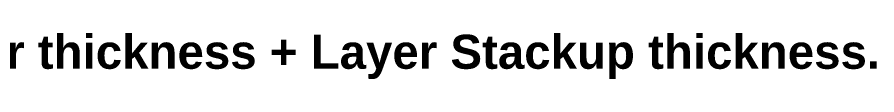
# Model space of a CAD drawing. Header units: inches. Extents: x -10 to 224, y -2 to 82.
# Drawn here: x 53.31 to 91.89, y 18.53 to 20.59 of the extents above; entities that cross this region are included whole.
import ezdxf

# ---------------------------------------------------------------- set-up
doc = ezdxf.new("R2010")
doc.units = ezdxf.units.IN
doc.layers.add('Fabrication info', color=76, linetype='Continuous')
doc.styles.add('Arial_Bold', font='', dxfattribs={"height": 0.2})
doc.styles.get('Arial_Bold').set_extended_font_data('Arial', bold=True)

msp = doc.modelspace()

# ---------------------------------------------------------------- texts
at = {"layer": 'Fabrication info', "style": 'Arial_Bold'}
msp.add_text('Total Thickness of PCB (0.3mm): Stiffener thickness + Layer Stackup thickness.', height=1.524, rotation=360, dxfattribs=at).set_placement((11.1810419, 18.988024))

doc.saveas('drawing.dxf')
